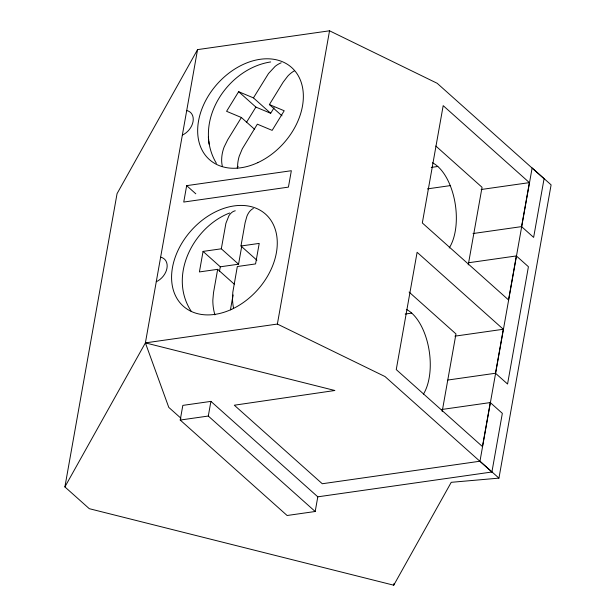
<?xml version="1.0" encoding="UTF-8"?>
<svg xmlns="http://www.w3.org/2000/svg" width="616" height="616" viewBox="0 0 616 616"><rect width="100%" height="100%" fill="white"/><g stroke="black" fill="none" stroke-linecap="round" stroke-linejoin="round"><path stroke-width="0.92" d="M498.945 478.132L479.972 461.222L532.132 167.952L551.104 184.862L498.945 478.132L451.235 482.32L393.74 585.2L89.282 508.685L64.896 486.917L117.055 193.655L197.551 49.619L329.537 30.8L437.175 83.291L544.067 178.74L533.633 237.391L521.567 226.619L473.019 233.541M64.896 486.917L145.391 342.881L197.551 49.619M186.663 185.647L183.745 202.056L288.427 187.125L291.345 170.717L186.663 185.647L195.803 193.809M241.695 246.508L238.554 264.202L221.313 248.802L203.057 251.405L199.407 271.933L217.664 269.331L234.234 284.138M317.802 496.827L315.192 511.496L287.11 515.5L180.219 420.05L182.829 405.39L210.911 401.386L317.802 496.827L491.907 472.002L502.34 413.351L490.274 402.571L441.726 409.494M217.664 269.331L213.498 292.731L212.836 300.185A27.397 14.422 81.9 0 0 213.86 310.656L214.445 313.221A26.75 14.076 81.9 0 0 214.907 314.884M221.313 248.802L225.91 223.285L228.952 215.708A27.066 14.253 81.9 0 1 232.494 211.95A26.719 14.045 82.1 0 1 235.258 210.795M219.465 271.464L220.297 266.805L203.057 251.405M315.192 511.496L208.3 416.046L210.911 401.386M256.88 260.214L240.971 246L245.13 222.607L246.939 216.17A27.397 14.422 81.9 0 1 250.897 210.141L252.106 209.186A26.75 14.083 81.9 0 1 253.384 208.485M230.43 309.863L233.079 294.972M180.981 418.279L168.784 407.392L145.391 342.881L277.377 324.062L329.537 30.8M393.74 585.2L394.063 583.367M442.173 411.527L455.971 333.926L409.078 292.053M468.245 264.895L482.051 187.295L435.843 146.038M490.274 402.571L482.451 446.562L396.25 369.592L417.109 252.283L503.31 329.26L495.487 373.25L507.561 384.022L528.42 266.72L516.354 255.94L468.753 262.732M516.354 255.94L508.531 299.93L422.322 222.961L443.189 105.652L529.39 182.629L521.567 226.619M274.112 107.715L270.686 113.282L253.445 97.89L238.638 91.692L226.58 111.311L241.387 117.502L254.654 129.345M241.387 117.502L227.65 139.863L224.139 147.008A27.397 18.418 -67.3 0 0 221.783 157.119L221.652 159.598A26.75 17.98 -67.3 0 0 222.415 166.559M253.445 97.89L268.522 73.504L275.19 66.328A27.066 18.203 -67.3 0 1 281.181 62.832M246.331 122.615L255.879 107.092L238.638 91.692M281.997 115.816L269.392 104.566L283.137 82.205L287.788 76.084A27.397 18.418 -67.3 0 1 294.486 70.763M237.106 167.922L238.084 166.328M229.583 213.005C193.131 227.212 168.106 276.037 191.176 311.211M270.67 61.947C226.85 68.592 192.092 122.854 216.409 163.348M431.254 167.413L437.807 166.474M427.404 188.881L450.25 185.624M481.135 189.505L529.39 182.629M240.971 246L259.221 243.397L255.571 263.925L237.322 266.528L232.802 292.323L232.54 299.954A27.32 14.384 81.9 0 0 233.51 307.831M220.297 266.805L238.554 264.202M405.174 314.045L411.727 313.113M454.908 336.159L503.31 329.26M447.894 380.034L495.487 373.25M180.219 420.05L208.3 416.046M479.972 461.222L322.276 483.745L234.311 405.213L334.858 390.498L145.391 342.881M269.392 104.566L284.207 110.764L272.149 130.376L257.342 124.178L242.288 148.833L239.247 156.156A27.32 18.365 -67.3 0 0 237.73 163.764A26.265 17.656 -67.3 0 0 237.622 167.868M255.879 107.092L270.686 113.282M277.377 324.062L385.015 376.553L491.907 472.002M208.324 136.875L208.631 139.778M208.762 141.072L209.078 144.136M432.44 162.763A48.379 25.464 81.9 0 1 454.639 200.639A48.379 25.464 81.9 0 1 449.218 247.979M406.36 309.394A48.379 25.464 81.9 0 1 428.474 346.839A48.379 25.464 81.9 0 1 423.469 394.086M160.637 257.18A14.707 10.603 -48.2 0 1 166.959 268.253A14.707 10.603 -48.2 0 1 156.264 281.743M186.71 110.549A14.707 10.603 -48.2 0 1 193.039 121.614A14.707 10.603 -48.2 0 1 182.344 135.112M231.724 309.27A61.723 44.506 -48.2 0 0 266.097 214.638A61.723 44.506 -48.2 0 0 175.452 256.564A61.723 44.506 -48.2 0 0 231.724 309.27M257.804 162.639A61.723 44.506 -48.2 0 0 292.176 68.006A61.723 44.506 -48.2 0 0 201.532 109.933A61.723 44.506 -48.2 0 0 257.804 162.639"/></g></svg>
